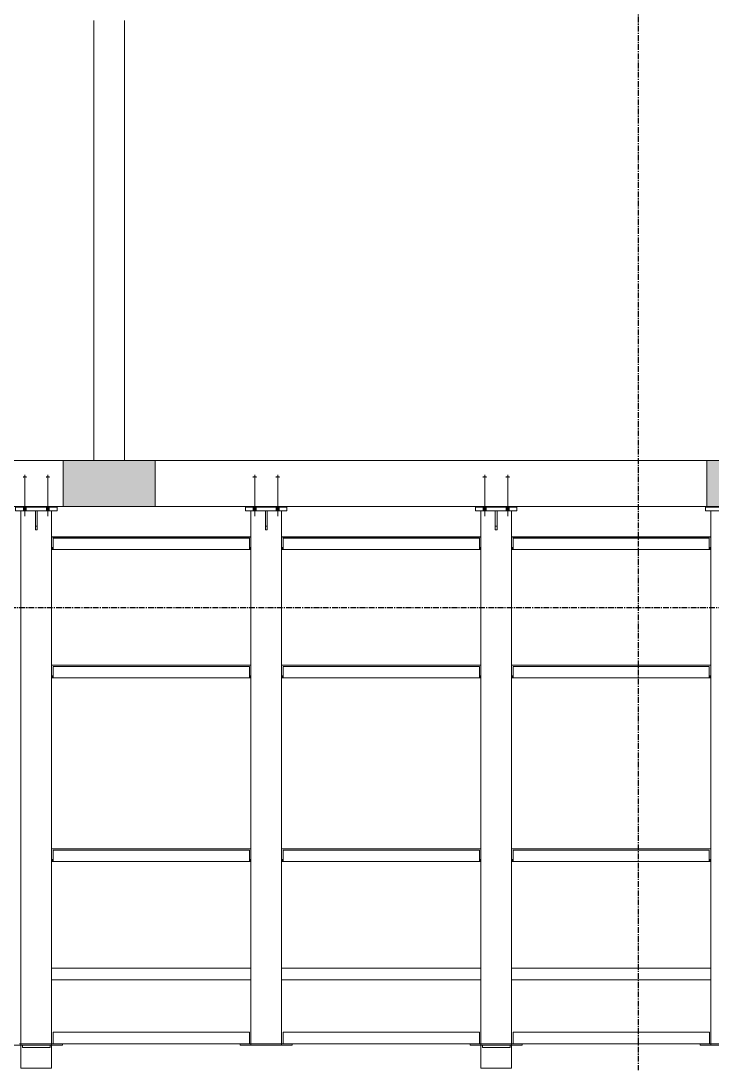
# Model space of a CAD drawing. Header units: millimetres. Extents: x -153298 to 620751, y -313239 to 250031.
# Drawn here: x 37940 to 42447, y -89020 to -82176 of the extents above; entities that cross this region are included whole.
import ezdxf

# ---------------------------------------------------------------- set-up
doc = ezdxf.new("R2010")
doc.units = ezdxf.units.MM
doc.linetypes.add('CENTER', pattern=[2, 1.25, -0.25, 0.25, -0.25])
doc.linetypes.add('XKITLINE00', pattern=[0])
for name, color, linetype in [('000 - EXISTING_COLUMN_MAIN_COLOR_1', 1, 'Continuous'), ('000 - EXISTING_CONCRETE_MAIN_COLOR_1', 1, 'Continuous'), ('000 - EXISTING_STEEL-STRUCTURE_MAIN_COLOR_1', 1, 'Continuous'), ('000 - EXISTING_STEEL-STRUCTURE_MAIN_COLOR_251', 251, 'Continuous')]:
    doc.layers.add(name, color=color, linetype=linetype)
doc.layers.add('Bolt', color=1, linetype='Continuous', lineweight=0)
doc.layers.add('Part', color=2, linetype='Continuous', lineweight=0)

# ---------------------------------------------------------------- blocks, each defined once
blk = doc.blocks.new('*A3535')
at = {"layer": 'Part'}
blk.add_hatch(color=256, dxfattribs=at).paths.add_polyline_path([(354.28, 137.384), (354.28, 139.784), (356.68, 139.784), (356.68, 137.384)], flags=17)
blk = doc.blocks.new('*A3636')
at = {"layer": 'Part'}
blk.add_hatch(color=256, dxfattribs=at).paths.add_polyline_path([(320.68, 137.384), (320.68, 139.784), (325.48, 139.784), (325.48, 137.384)], flags=17)
blk = doc.blocks.new('*A260257')
at = {"layer": '000 - EXISTING_CONCRETE_MAIN_COLOR_1', "linetype": 'XKITLINE00', "lineweight": 0}
for p, q in [((280.031981, 139.784021), (320.679981, 139.784021)), ((325.479981, 139.784021), (354.279981, 139.784021)), ((280.031981, 137.384021), (320.679981, 137.384021)), ((325.479981, 137.384021), (354.279981, 137.384021))]:
    blk.add_line(p, q, dxfattribs=at)
blk = doc.blocks.new('*A261258')
at = {"layer": '000 - EXISTING_STEEL-STRUCTURE_MAIN_COLOR_1', "linetype": 'XKITLINE00', "lineweight": 0}
for p, q in [((318.480005, 109.344), (318.480005, 137.151988)), ((320.080005, 109.344), (320.080005, 137.151988)), ((318.480005, 109.344), (320.080005, 109.344))]:
    blk.add_line(p, q, dxfattribs=at)
blk = doc.blocks.new('*A262259')
at = {"layer": '000 - EXISTING_STEEL-STRUCTURE_MAIN_COLOR_1', "linetype": 'XKITLINE00', "lineweight": 0}
for p, q in [((317.920005, 109.264), (317.920005, 109.344)), ((320.640005, 109.264), (317.920005, 109.264)), ((320.160005, 109.344), (318.400005, 109.344)), ((318.480005, 109.344), (318.480005, 109.264)), ((320.080005, 109.264), (320.080005, 109.344)), ((320.640005, 109.264), (320.640005, 109.344))]:
    blk.add_line(p, q, dxfattribs=at)
blk = doc.blocks.new('*A263260')
at = {"layer": '000 - EXISTING_COLUMN_MAIN_COLOR_1', "linetype": 'XKITLINE00', "lineweight": 0}
for p, q in [((318.480029, 108.064002), (318.480029, 109.264)), ((320.080029, 109.264), (320.080029, 108.064002)), ((320.080029, 108.064002), (318.480029, 108.064002))]:
    blk.add_line(p, q, dxfattribs=at)
blk = doc.blocks.new('*A265262')
at = {"layer": 'Part', "linetype": 'XKITLINE00', "lineweight": 0}
for p, q in [((318.199973, 137.151988), (318.199973, 137.351988)), ((318.199973, 137.351988), (320.359973, 137.351988)), ((318.199973, 137.151988), (320.359973, 137.151988)), ((320.359973, 137.151988), (320.359973, 137.351988))]:
    blk.add_line(p, q, dxfattribs=at)
blk = doc.blocks.new('*A845831')
at = {"layer": 'Part', "linetype": 'XKITLINE00', "lineweight": 0}
for p, q in [((354.279981, 139.784027), (356.679981, 139.784027)), ((354.279981, 137.384027), (354.279981, 139.784027)), ((356.679981, 139.784027), (356.679981, 137.384027)), ((356.679981, 137.384027), (354.279981, 137.384027))]:
    blk.add_line(p, q, dxfattribs=at)
blk = doc.blocks.new('*A846832')
at = {"layer": 'Part', "linetype": 'XKITLINE00', "lineweight": 0}
for p, q in [((320.679981, 139.784027), (325.479981, 139.784027)), ((320.679981, 137.384027), (320.679981, 139.784027)), ((325.479981, 139.784027), (325.479981, 137.384027)), ((325.479981, 137.384027), (320.679981, 137.384027))]:
    blk.add_line(p, q, dxfattribs=at)
blk = doc.blocks.new('*A850836')
at = {"layer": '000 - EXISTING_CONCRETE_MAIN_COLOR_1', "linetype": 'XKITLINE00', "lineweight": 0}
for p, q in [((322.279981, 139.784021), (322.279981, 162.744037)), ((323.879981, 139.784021), (323.879981, 162.744037))]:
    blk.add_line(p, q, dxfattribs=at)
blk = doc.blocks.new('*A851837')
at = {"layer": 'Part', "linetype": 'XKITLINE00', "lineweight": 0}
for p, q in [((319.232005, 136.171017), (319.232005, 137.151988)), ((319.328005, 137.151988), (319.328005, 136.171017)), ((319.232005, 136.351988), (319.328005, 136.351988)), ((319.328005, 136.171017), (319.232005, 136.171017))]:
    blk.add_line(p, q, dxfattribs=at)
blk = doc.blocks.new('*A852838')
at = {"layer": 'Part', "linetype": 'XKITLINE00', "lineweight": 0}
for p, q in [((343.232005, 136.171017), (343.232005, 137.151988)), ((343.328005, 137.151988), (343.328005, 136.171017)), ((343.232005, 136.351988), (343.328005, 136.351988)), ((343.328005, 136.171017), (343.232005, 136.171017))]:
    blk.add_line(p, q, dxfattribs=at)
blk = doc.blocks.new('*A853839')
at = {"layer": 'Part', "linetype": 'XKITLINE00', "lineweight": 0}
for p, q in [((330.199973, 137.151988), (330.199973, 137.351988)), ((330.199973, 137.351988), (332.359973, 137.351988)), ((330.199973, 137.151988), (332.359973, 137.151988)), ((332.359973, 137.151988), (332.359973, 137.351988))]:
    blk.add_line(p, q, dxfattribs=at)
blk = doc.blocks.new('*A854840')
at = {"layer": 'Part', "linetype": 'XKITLINE00', "lineweight": 0}
for p, q in [((331.232005, 136.171017), (331.232005, 137.151988)), ((331.328005, 137.151988), (331.328005, 136.171017)), ((331.232005, 136.351988), (331.328005, 136.351988)), ((331.328005, 136.171017), (331.232005, 136.171017))]:
    blk.add_line(p, q, dxfattribs=at)
blk = doc.blocks.new('*A855841')
at = {"layer": 'Part', "linetype": 'XKITLINE00', "lineweight": 0}
for p, q in [((342.199973, 137.151988), (342.199973, 137.351988)), ((342.199973, 137.351988), (344.359973, 137.351988)), ((342.199973, 137.151988), (344.359973, 137.151988)), ((344.359973, 137.151988), (344.359973, 137.351988))]:
    blk.add_line(p, q, dxfattribs=at)
blk = doc.blocks.new('*A857843')
at = {"layer": 'Part', "linetype": 'XKITLINE00', "lineweight": 0}
for p, q in [((354.199973, 137.151988), (354.199973, 137.351988)), ((354.199973, 137.351988), (356.359973, 137.351988)), ((354.199973, 137.151988), (356.359973, 137.151988)), ((356.359973, 137.151988), (356.359973, 137.351988))]:
    blk.add_line(p, q, dxfattribs=at)
blk = doc.blocks.new('*A875860')
at = {"layer": '000 - EXISTING_STEEL-STRUCTURE_MAIN_COLOR_251', "linetype": 'XKITLINE00', "lineweight": 0}
for p, q in [((320.160005, 109.944), (320.160005, 109.344)), ((320.160005, 109.944), (330.403045, 109.944)), ((330.403045, 109.944), (330.403045, 109.344)), ((320.160005, 109.344), (330.403045, 109.344))]:
    blk.add_line(p, q, dxfattribs=at)
blk = doc.blocks.new('*A876861')
at = {"layer": '000 - EXISTING_STEEL-STRUCTURE_MAIN_COLOR_251', "linetype": 'XKITLINE00', "lineweight": 0}
for p, q in [((332.080005, 113.28328), (342.480005, 113.28328)), ((332.080005, 112.68328), (342.480005, 112.68328))]:
    blk.add_line(p, q, dxfattribs=at)
blk = doc.blocks.new('*A877862')
at = {"layer": '000 - EXISTING_STEEL-STRUCTURE_MAIN_COLOR_251', "linetype": 'XKITLINE00', "lineweight": 0}
for p, q in [((332.160005, 109.944), (332.160005, 109.344)), ((332.160005, 109.944), (342.403045, 109.944)), ((342.403045, 109.944), (342.403045, 109.344)), ((332.160005, 109.344), (342.403045, 109.344))]:
    blk.add_line(p, q, dxfattribs=at)
blk = doc.blocks.new('*A878863')
at = {"layer": '000 - EXISTING_STEEL-STRUCTURE_MAIN_COLOR_251', "linetype": 'XKITLINE00', "lineweight": 0}
for p, q in [((344.080005, 113.28328), (354.480005, 113.28328)), ((344.080005, 112.68328), (354.480005, 112.68328))]:
    blk.add_line(p, q, dxfattribs=at)
blk = doc.blocks.new('*A879864')
at = {"layer": '000 - EXISTING_STEEL-STRUCTURE_MAIN_COLOR_251', "linetype": 'XKITLINE00', "lineweight": 0}
for p, q in [((344.160005, 109.944), (344.160005, 109.344)), ((344.160005, 109.944), (354.403045, 109.944)), ((354.403045, 109.944), (354.403045, 109.344)), ((344.160005, 109.344), (354.403045, 109.344))]:
    blk.add_line(p, q, dxfattribs=at)
blk = doc.blocks.new('*A884869')
at = {"layer": '000 - EXISTING_STEEL-STRUCTURE_MAIN_COLOR_251', "linetype": 'XKITLINE00', "lineweight": 0}
for p, q in [((320.080005, 135.794399), (330.480005, 135.794399)), ((320.080005, 135.790212), (330.480005, 135.790212)), ((320.080005, 135.242963), (320.160005, 135.242963)), ((330.400005, 135.735782), (320.160005, 135.735782)), ((320.160005, 135.735782), (320.160005, 135.731595)), ((320.160005, 135.731595), (330.400005, 135.731595)), ((320.160005, 135.731595), (320.160005, 135.132418)), ((330.400005, 135.731595), (330.400005, 135.735782)), ((330.400005, 135.132418), (330.400005, 135.731595)), ((330.400005, 135.242963), (330.480005, 135.242963)), ((320.080005, 135.194814), (320.160005, 135.194814)), ((320.080005, 135.142885), (320.160005, 135.142885)), ((320.160005, 135.132418), (330.400005, 135.132418)), ((330.400005, 135.194814), (330.480005, 135.194814)), ((330.400005, 135.142885), (330.480005, 135.142885))]:
    blk.add_line(p, q, dxfattribs=at)
blk = doc.blocks.new('*A885870')
at = {"layer": '000 - EXISTING_STEEL-STRUCTURE_MAIN_COLOR_251', "linetype": 'XKITLINE00', "lineweight": 0}
for p, q in [((332.080005, 135.794399), (342.480005, 135.794399)), ((332.080005, 135.790212), (342.480005, 135.790212)), ((332.080005, 135.242963), (332.160005, 135.242963)), ((342.400005, 135.735782), (332.160005, 135.735782)), ((332.160005, 135.735782), (332.160005, 135.731595)), ((332.160005, 135.731595), (342.400005, 135.731595)), ((332.160005, 135.731595), (332.160005, 135.132418)), ((342.400005, 135.731595), (342.400005, 135.735782)), ((342.400005, 135.132418), (342.400005, 135.731595)), ((342.400005, 135.242963), (342.480005, 135.242963)), ((332.080005, 135.194814), (332.160005, 135.194814)), ((332.080005, 135.142885), (332.160005, 135.142885)), ((332.160005, 135.132418), (342.400005, 135.132418)), ((342.400005, 135.194814), (342.480005, 135.194814)), ((342.400005, 135.142885), (342.480005, 135.142885))]:
    blk.add_line(p, q, dxfattribs=at)
blk = doc.blocks.new('*A886871')
at = {"layer": '000 - EXISTING_STEEL-STRUCTURE_MAIN_COLOR_251', "linetype": 'XKITLINE00', "lineweight": 0}
for p, q in [((344.080005, 135.794399), (354.480005, 135.794399)), ((344.080005, 135.790212), (354.480005, 135.790212)), ((344.080005, 135.242963), (344.160005, 135.242963)), ((354.400005, 135.735782), (344.160005, 135.735782)), ((344.160005, 135.735782), (344.160005, 135.731595)), ((344.160005, 135.731595), (354.400005, 135.731595)), ((344.160005, 135.731595), (344.160005, 135.132418)), ((354.400005, 135.731595), (354.400005, 135.735782)), ((354.400005, 135.132418), (354.400005, 135.731595)), ((354.400005, 135.242963), (354.480005, 135.242963)), ((344.080005, 135.194814), (344.160005, 135.194814)), ((344.080005, 135.142885), (344.160005, 135.142885)), ((344.160005, 135.132418), (354.400005, 135.132418)), ((354.400005, 135.194814), (354.480005, 135.194814)), ((354.400005, 135.142885), (354.480005, 135.142885))]:
    blk.add_line(p, q, dxfattribs=at)
blk = doc.blocks.new('*A891876')
at = {"layer": '000 - EXISTING_STEEL-STRUCTURE_MAIN_COLOR_1', "linetype": 'XKITLINE00', "lineweight": 0}
for p, q in [((330.480005, 109.344), (330.480005, 137.151988)), ((332.080005, 109.344), (332.080005, 137.151988)), ((330.480005, 109.344), (332.080005, 109.344))]:
    blk.add_line(p, q, dxfattribs=at)
blk = doc.blocks.new('*A892877')
at = {"layer": '000 - EXISTING_STEEL-STRUCTURE_MAIN_COLOR_1', "linetype": 'XKITLINE00', "lineweight": 0}
for p, q in [((342.480005, 109.344), (342.480005, 137.151988)), ((344.080005, 109.344), (344.080005, 137.151988)), ((342.480005, 109.344), (344.080005, 109.344))]:
    blk.add_line(p, q, dxfattribs=at)
blk = doc.blocks.new('*A893878')
at = {"layer": '000 - EXISTING_STEEL-STRUCTURE_MAIN_COLOR_1', "linetype": 'XKITLINE00', "lineweight": 0}
for p, q in [((329.920005, 109.264), (329.920005, 109.344)), ((332.640005, 109.264), (329.920005, 109.264)), ((332.160005, 109.344), (330.403045, 109.344)), ((330.480005, 109.344), (330.480005, 109.264)), ((332.080005, 109.264), (332.080005, 109.344)), ((332.640005, 109.264), (332.640005, 109.344))]:
    blk.add_line(p, q, dxfattribs=at)
blk = doc.blocks.new('*A894879')
at = {"layer": '000 - EXISTING_COLUMN_MAIN_COLOR_1', "linetype": 'XKITLINE00', "lineweight": 0}
for p, q in [((342.480029, 108.064002), (342.480029, 109.264)), ((344.080029, 109.264), (344.080029, 108.064002)), ((344.080029, 108.064002), (342.480029, 108.064002))]:
    blk.add_line(p, q, dxfattribs=at)
blk = doc.blocks.new('*A895880')
at = {"layer": '000 - EXISTING_STEEL-STRUCTURE_MAIN_COLOR_1', "linetype": 'XKITLINE00', "lineweight": 0}
for p, q in [((341.920005, 109.264), (341.920005, 109.344)), ((344.640005, 109.264), (341.920005, 109.264)), ((344.160005, 109.344), (342.403045, 109.344)), ((342.480005, 109.344), (342.480005, 109.264)), ((344.080005, 109.264), (344.080005, 109.344)), ((344.640005, 109.264), (344.640005, 109.344))]:
    blk.add_line(p, q, dxfattribs=at)
blk = doc.blocks.new('*A896881')
at = {"layer": '000 - EXISTING_STEEL-STRUCTURE_MAIN_COLOR_1', "linetype": 'XKITLINE00', "lineweight": 0}
for p, q in [((318.560005, 109.14398), (318.560005, 109.264)), ((318.560005, 109.14398), (320.000005, 109.143981)), ((320.000005, 109.143981), (320.000005, 109.264))]:
    blk.add_line(p, q, dxfattribs=at)
blk = doc.blocks.new('*A897882')
at = {"layer": '000 - EXISTING_STEEL-STRUCTURE_MAIN_COLOR_1', "linetype": 'XKITLINE00', "lineweight": 0}
for p, q in [((342.560005, 109.14398), (342.560005, 109.264)), ((342.560005, 109.14398), (344.000005, 109.143981)), ((344.000005, 109.143981), (344.000005, 109.264))]:
    blk.add_line(p, q, dxfattribs=at)
blk = doc.blocks.new('*A898883')
at = {"layer": '000 - EXISTING_STEEL-STRUCTURE_MAIN_COLOR_1', "linetype": 'XKITLINE00', "lineweight": 0}
for p, q in [((354.480005, 109.344), (354.480005, 137.151988)), ((356.080005, 109.344), (356.080005, 137.151988)), ((354.480005, 109.344), (356.080005, 109.344))]:
    blk.add_line(p, q, dxfattribs=at)
blk = doc.blocks.new('*A900885')
at = {"layer": '000 - EXISTING_STEEL-STRUCTURE_MAIN_COLOR_1', "linetype": 'XKITLINE00', "lineweight": 0}
for p, q in [((353.920005, 109.264), (353.920005, 109.344)), ((356.640005, 109.264), (353.920005, 109.264)), ((356.160005, 109.344), (354.403045, 109.344)), ((354.480005, 109.344), (354.480005, 109.264)), ((356.080005, 109.264), (356.080005, 109.344)), ((356.640005, 109.264), (356.640005, 109.344))]:
    blk.add_line(p, q, dxfattribs=at)
blk = doc.blocks.new('*A906891')
at = {"layer": 'Bolt'}
for points in [[(318.756, 138.952), (318.756, 138.904), (318.604, 138.904), (318.604, 138.952)], [(318.756, 138.952), (318.756, 138.904), (318.604, 138.904), (318.604, 138.952)], [(318.756, 138.952), (318.756, 138.904), (318.604, 138.904), (318.604, 138.952)], [(319.956, 138.952), (319.956, 138.904), (319.804, 138.904), (319.804, 138.952)], [(319.956, 138.952), (319.956, 138.904), (319.804, 138.904), (319.804, 138.952)], [(319.956, 138.952), (319.956, 138.904), (319.804, 138.904), (319.804, 138.952)], [(318.756, 137.352), (318.756, 137.152), (318.604, 137.152), (318.604, 137.352)], [(318.756, 137.352), (318.756, 137.152), (318.604, 137.152), (318.604, 137.352)], [(318.756, 137.352), (318.756, 137.152), (318.604, 137.152), (318.604, 137.352)], [(319.956, 137.352), (319.956, 137.152), (319.804, 137.152), (319.804, 137.352)], [(319.956, 137.352), (319.956, 137.152), (319.804, 137.152), (319.804, 137.352)], [(319.956, 137.352), (319.956, 137.152), (319.804, 137.152), (319.804, 137.352)]]:
    blk.add_hatch(color=256, dxfattribs=at).paths.add_polyline_path(points, flags=17)
at = {"layer": 'Bolt', "linetype": 'XKITLINE00', "lineweight": 0}
for p, q in [((318.604, 138.952), (318.604, 138.904)), ((318.604, 138.952), (318.604, 138.904)), ((318.604, 138.952), (318.604, 138.904)), ((318.68, 139.036), (318.68, 136.872)), ((318.68, 139.036), (318.68, 136.872)), ((318.68, 139.036), (318.68, 136.872)), ((318.756, 138.952), (318.756, 138.904)), ((318.756, 138.952), (318.756, 138.904)), ((318.756, 138.952), (318.756, 138.904)), ((319.804, 138.952), (319.804, 138.904)), ((319.804, 138.952), (319.804, 138.904)), ((319.804, 138.952), (319.804, 138.904)), ((319.88, 139.036), (319.88, 136.872)), ((319.88, 139.036), (319.88, 136.872)), ((319.88, 139.036), (319.88, 136.872)), ((319.956, 138.952), (319.956, 138.904)), ((319.956, 138.952), (319.956, 138.904)), ((319.956, 138.952), (319.956, 138.904)), ((318.604, 137.352), (318.604, 137.152)), ((318.604, 137.352), (318.604, 137.152)), ((318.604, 137.352), (318.604, 137.152)), ((318.756, 137.352), (318.756, 137.152)), ((318.756, 137.352), (318.756, 137.152)), ((318.756, 137.352), (318.756, 137.152)), ((319.804, 137.352), (319.804, 137.152)), ((319.804, 137.352), (319.804, 137.152)), ((319.804, 137.352), (319.804, 137.152)), ((319.956, 137.352), (319.956, 137.152)), ((319.956, 137.352), (319.956, 137.152)), ((319.956, 137.352), (319.956, 137.152))]:
    blk.add_line(p, q, dxfattribs=at)
blk = doc.blocks.new('*A910895')
at = {"layer": 'Bolt'}
for points in [[(330.756, 138.952), (330.756, 138.904), (330.604, 138.904), (330.604, 138.952)], [(330.756, 138.952), (330.756, 138.904), (330.604, 138.904), (330.604, 138.952)], [(330.756, 138.952), (330.756, 138.904), (330.604, 138.904), (330.604, 138.952)], [(331.956, 138.952), (331.956, 138.904), (331.804, 138.904), (331.804, 138.952)], [(331.956, 138.952), (331.956, 138.904), (331.804, 138.904), (331.804, 138.952)], [(331.956, 138.952), (331.956, 138.904), (331.804, 138.904), (331.804, 138.952)], [(330.756, 137.352), (330.756, 137.152), (330.604, 137.152), (330.604, 137.352)], [(330.756, 137.352), (330.756, 137.152), (330.604, 137.152), (330.604, 137.352)], [(330.756, 137.352), (330.756, 137.152), (330.604, 137.152), (330.604, 137.352)], [(331.956, 137.352), (331.956, 137.152), (331.804, 137.152), (331.804, 137.352)], [(331.956, 137.352), (331.956, 137.152), (331.804, 137.152), (331.804, 137.352)], [(331.956, 137.352), (331.956, 137.152), (331.804, 137.152), (331.804, 137.352)]]:
    blk.add_hatch(color=256, dxfattribs=at).paths.add_polyline_path(points, flags=17)
at = {"layer": 'Bolt', "linetype": 'XKITLINE00', "lineweight": 0}
for p, q in [((330.604, 138.952), (330.604, 138.904)), ((330.604, 138.952), (330.604, 138.904)), ((330.604, 138.952), (330.604, 138.904)), ((330.68, 139.036), (330.68, 136.872)), ((330.68, 139.036), (330.68, 136.872)), ((330.68, 139.036), (330.68, 136.872)), ((330.756, 138.952), (330.756, 138.904)), ((330.756, 138.952), (330.756, 138.904)), ((330.756, 138.952), (330.756, 138.904)), ((331.804, 138.952), (331.804, 138.904)), ((331.804, 138.952), (331.804, 138.904)), ((331.804, 138.952), (331.804, 138.904)), ((331.88, 139.036), (331.88, 136.872)), ((331.88, 139.036), (331.88, 136.872)), ((331.88, 139.036), (331.88, 136.872)), ((331.956, 138.952), (331.956, 138.904)), ((331.956, 138.952), (331.956, 138.904)), ((331.956, 138.952), (331.956, 138.904)), ((330.604, 137.352), (330.604, 137.152)), ((330.604, 137.352), (330.604, 137.152)), ((330.604, 137.352), (330.604, 137.152)), ((330.756, 137.352), (330.756, 137.152)), ((330.756, 137.352), (330.756, 137.152)), ((330.756, 137.352), (330.756, 137.152)), ((331.804, 137.352), (331.804, 137.152)), ((331.804, 137.352), (331.804, 137.152)), ((331.804, 137.352), (331.804, 137.152)), ((331.956, 137.352), (331.956, 137.152)), ((331.956, 137.352), (331.956, 137.152)), ((331.956, 137.352), (331.956, 137.152))]:
    blk.add_line(p, q, dxfattribs=at)
blk = doc.blocks.new('*A914899')
at = {"layer": 'Bolt'}
for points in [[(342.756, 138.952), (342.756, 138.904), (342.604, 138.904), (342.604, 138.952)], [(342.756, 138.952), (342.756, 138.904), (342.604, 138.904), (342.604, 138.952)], [(342.756, 138.952), (342.756, 138.904), (342.604, 138.904), (342.604, 138.952)], [(343.956, 138.952), (343.956, 138.904), (343.804, 138.904), (343.804, 138.952)], [(343.956, 138.952), (343.956, 138.904), (343.804, 138.904), (343.804, 138.952)], [(343.956, 138.952), (343.956, 138.904), (343.804, 138.904), (343.804, 138.952)], [(342.756, 137.352), (342.756, 137.152), (342.604, 137.152), (342.604, 137.352)], [(342.756, 137.352), (342.756, 137.152), (342.604, 137.152), (342.604, 137.352)], [(342.756, 137.352), (342.756, 137.152), (342.604, 137.152), (342.604, 137.352)], [(343.956, 137.352), (343.956, 137.152), (343.804, 137.152), (343.804, 137.352)], [(343.956, 137.352), (343.956, 137.152), (343.804, 137.152), (343.804, 137.352)], [(343.956, 137.352), (343.956, 137.152), (343.804, 137.152), (343.804, 137.352)]]:
    blk.add_hatch(color=256, dxfattribs=at).paths.add_polyline_path(points, flags=17)
at = {"layer": 'Bolt', "linetype": 'XKITLINE00', "lineweight": 0}
for p, q in [((342.604, 138.952), (342.604, 138.904)), ((342.604, 138.952), (342.604, 138.904)), ((342.604, 138.952), (342.604, 138.904)), ((342.68, 139.036), (342.68, 136.872)), ((342.68, 139.036), (342.68, 136.872)), ((342.68, 139.036), (342.68, 136.872)), ((342.756, 138.952), (342.756, 138.904)), ((342.756, 138.952), (342.756, 138.904)), ((342.756, 138.952), (342.756, 138.904)), ((343.804, 138.952), (343.804, 138.904)), ((343.804, 138.952), (343.804, 138.904)), ((343.804, 138.952), (343.804, 138.904)), ((343.88, 139.036), (343.88, 136.872)), ((343.88, 139.036), (343.88, 136.872)), ((343.88, 139.036), (343.88, 136.872)), ((343.956, 138.952), (343.956, 138.904)), ((343.956, 138.952), (343.956, 138.904)), ((343.956, 138.952), (343.956, 138.904)), ((342.604, 137.352), (342.604, 137.152)), ((342.604, 137.352), (342.604, 137.152)), ((342.604, 137.352), (342.604, 137.152)), ((342.756, 137.352), (342.756, 137.152)), ((342.756, 137.352), (342.756, 137.152)), ((342.756, 137.352), (342.756, 137.152)), ((343.804, 137.352), (343.804, 137.152)), ((343.804, 137.352), (343.804, 137.152)), ((343.804, 137.352), (343.804, 137.152)), ((343.956, 137.352), (343.956, 137.152)), ((343.956, 137.352), (343.956, 137.152)), ((343.956, 137.352), (343.956, 137.152))]:
    blk.add_line(p, q, dxfattribs=at)
blk = doc.blocks.new('*A923908')
at = {"layer": '000 - EXISTING_STEEL-STRUCTURE_MAIN_COLOR_251', "linetype": 'XKITLINE00', "lineweight": 0}
for p, q in [((320.080005, 119.512941), (330.480005, 119.512941)), ((320.080005, 119.508754), (330.480005, 119.508754)), ((330.400005, 119.454324), (320.160005, 119.454324)), ((320.160005, 119.454324), (320.160005, 119.450138)), ((320.160005, 119.450138), (330.400005, 119.450138)), ((320.160005, 119.450138), (320.160005, 118.85096)), ((330.400005, 119.450138), (330.400005, 119.454324)), ((330.400005, 118.85096), (330.400005, 119.450138)), ((320.080005, 118.961505), (320.160005, 118.961505)), ((320.080005, 118.913356), (320.160005, 118.913356)), ((320.080005, 118.861427), (320.160005, 118.861427)), ((320.160005, 118.85096), (330.400005, 118.85096)), ((330.400005, 118.961505), (330.480005, 118.961505)), ((330.400005, 118.913356), (330.480005, 118.913356)), ((330.400005, 118.861427), (330.480005, 118.861427))]:
    blk.add_line(p, q, dxfattribs=at)
blk = doc.blocks.new('*A924909')
at = {"layer": '000 - EXISTING_STEEL-STRUCTURE_MAIN_COLOR_251', "linetype": 'XKITLINE00', "lineweight": 0}
for p, q in [((332.080005, 119.512941), (342.480005, 119.512941)), ((332.080005, 119.508754), (342.480005, 119.508754)), ((342.400005, 119.454324), (332.160005, 119.454324)), ((332.160005, 119.454324), (332.160005, 119.450138)), ((332.160005, 119.450138), (342.400005, 119.450138)), ((332.160005, 119.450138), (332.160005, 118.85096)), ((342.400005, 119.450138), (342.400005, 119.454324)), ((342.400005, 118.85096), (342.400005, 119.450138)), ((332.080005, 118.961505), (332.160005, 118.961505)), ((332.080005, 118.913356), (332.160005, 118.913356)), ((332.080005, 118.861427), (332.160005, 118.861427)), ((332.160005, 118.85096), (342.400005, 118.85096)), ((342.400005, 118.961505), (342.480005, 118.961505)), ((342.400005, 118.913356), (342.480005, 118.913356)), ((342.400005, 118.861427), (342.480005, 118.861427))]:
    blk.add_line(p, q, dxfattribs=at)
blk = doc.blocks.new('*A925910')
at = {"layer": '000 - EXISTING_STEEL-STRUCTURE_MAIN_COLOR_251', "linetype": 'XKITLINE00', "lineweight": 0}
for p, q in [((344.080005, 119.512941), (354.480005, 119.512941)), ((344.080005, 119.508754), (354.480005, 119.508754)), ((354.400005, 119.454324), (344.160005, 119.454324)), ((344.160005, 119.454324), (344.160005, 119.450138)), ((344.160005, 119.450138), (354.400005, 119.450138)), ((344.160005, 119.450138), (344.160005, 118.85096)), ((354.400005, 119.450138), (354.400005, 119.454324)), ((354.400005, 118.85096), (354.400005, 119.450138)), ((344.080005, 118.961505), (344.160005, 118.961505)), ((344.080005, 118.913356), (344.160005, 118.913356)), ((344.080005, 118.861427), (344.160005, 118.861427)), ((344.160005, 118.85096), (354.400005, 118.85096)), ((354.400005, 118.961505), (354.480005, 118.961505)), ((354.400005, 118.913356), (354.480005, 118.913356)), ((354.400005, 118.861427), (354.480005, 118.861427))]:
    blk.add_line(p, q, dxfattribs=at)
blk = doc.blocks.new('*A928913')
at = {"layer": '000 - EXISTING_STEEL-STRUCTURE_MAIN_COLOR_251', "linetype": 'XKITLINE00', "lineweight": 0}
for p, q in [((320.080005, 129.099784), (330.480005, 129.099784)), ((320.080005, 129.095597), (330.480005, 129.095597)), ((330.400005, 129.041168), (320.160005, 129.041168)), ((320.160005, 129.041168), (320.160005, 129.036981)), ((320.160005, 129.036981), (330.400005, 129.036981)), ((320.160005, 129.036981), (320.160005, 128.437803)), ((330.400005, 129.036981), (330.400005, 129.041168)), ((330.400005, 128.437803), (330.400005, 129.036981)), ((320.080005, 128.548348), (320.160005, 128.548348)), ((320.080005, 128.500199), (320.160005, 128.500199)), ((320.080005, 128.448271), (320.160005, 128.448271)), ((320.160005, 128.437803), (330.400005, 128.437803)), ((330.400005, 128.548348), (330.480005, 128.548348)), ((330.400005, 128.500199), (330.480005, 128.500199)), ((330.400005, 128.448271), (330.480005, 128.448271))]:
    blk.add_line(p, q, dxfattribs=at)
blk = doc.blocks.new('*A929914')
at = {"layer": '000 - EXISTING_STEEL-STRUCTURE_MAIN_COLOR_251', "linetype": 'XKITLINE00', "lineweight": 0}
for p, q in [((332.080005, 129.099784), (342.480005, 129.099784)), ((332.080005, 129.095597), (342.480005, 129.095597)), ((342.400005, 129.041168), (332.160005, 129.041168)), ((332.160005, 129.041168), (332.160005, 129.036981)), ((332.160005, 129.036981), (342.400005, 129.036981)), ((332.160005, 129.036981), (332.160005, 128.437803)), ((342.400005, 129.036981), (342.400005, 129.041168)), ((342.400005, 128.437803), (342.400005, 129.036981)), ((332.080005, 128.548348), (332.160005, 128.548348)), ((332.080005, 128.500199), (332.160005, 128.500199)), ((332.080005, 128.448271), (332.160005, 128.448271)), ((332.160005, 128.437803), (342.400005, 128.437803)), ((342.400005, 128.548348), (342.480005, 128.548348)), ((342.400005, 128.500199), (342.480005, 128.500199)), ((342.400005, 128.448271), (342.480005, 128.448271))]:
    blk.add_line(p, q, dxfattribs=at)
blk = doc.blocks.new('*A930915')
at = {"layer": '000 - EXISTING_STEEL-STRUCTURE_MAIN_COLOR_251', "linetype": 'XKITLINE00', "lineweight": 0}
for p, q in [((344.080005, 129.099784), (354.480005, 129.099784)), ((344.080005, 129.095597), (354.480005, 129.095597)), ((354.400005, 129.041168), (344.160005, 129.041168)), ((344.160005, 129.041168), (344.160005, 129.036981)), ((344.160005, 129.036981), (354.400005, 129.036981)), ((344.160005, 129.036981), (344.160005, 128.437803)), ((354.400005, 129.036981), (354.400005, 129.041168)), ((354.400005, 128.437803), (354.400005, 129.036981)), ((344.080005, 128.548348), (344.160005, 128.548348)), ((344.080005, 128.500199), (344.160005, 128.500199)), ((344.080005, 128.448271), (344.160005, 128.448271)), ((344.160005, 128.437803), (354.400005, 128.437803)), ((354.400005, 128.548348), (354.480005, 128.548348)), ((354.400005, 128.500199), (354.480005, 128.500199)), ((354.400005, 128.448271), (354.480005, 128.448271))]:
    blk.add_line(p, q, dxfattribs=at)
blk = doc.blocks.new('*A933918')
at = {"layer": '000 - EXISTING_STEEL-STRUCTURE_MAIN_COLOR_251', "linetype": 'XKITLINE00', "lineweight": 0}
for p, q in [((320.080005, 113.28328), (330.480005, 113.28328)), ((320.080005, 112.68328), (330.480005, 112.68328))]:
    blk.add_line(p, q, dxfattribs=at)

msp = doc.modelspace()

# ---------------------------------------------------------------- linework, layer by layer
at = {"color": 1, "linetype": 'CENTER', "ltscale": 30}
for p, q in [((41964.5579, -77648.2286), (41964.5579, -89020.4354)), ((15908.5316, -86001.9241), (46926.9351, -86001.9241))]:
    msp.add_line(p, q, dxfattribs=at)

# ---------------------------------------------------------------- block references
at = {"lineweight": 0, "xscale": 125, "yscale": 125, "zscale": 125}
for name in ['*A850836', '*A260257', '*A3636', '*A846832', '*A3535', '*A845831', '*A906891', '*A910895', '*A914899', '*A265262', '*A261258', '*A851837', '*A853839', '*A891876', '*A854840', '*A855841', '*A892877', '*A852838', '*A857843', '*A898883', '*A884869', '*A885870', '*A886871', '*A928913', '*A929914', '*A930915', '*A923908', '*A924909', '*A925910', '*A933918', '*A876861', '*A878863', '*A875860', '*A877862', '*A879864', '*A262259', '*A263260', '*A896881', '*A893878', '*A895880', '*A894879', '*A897882', '*A900885']:
    msp.add_blockref(name, (-1870.4421, -102516.9241), dxfattribs=at)

doc.saveas('drawing.dxf')
